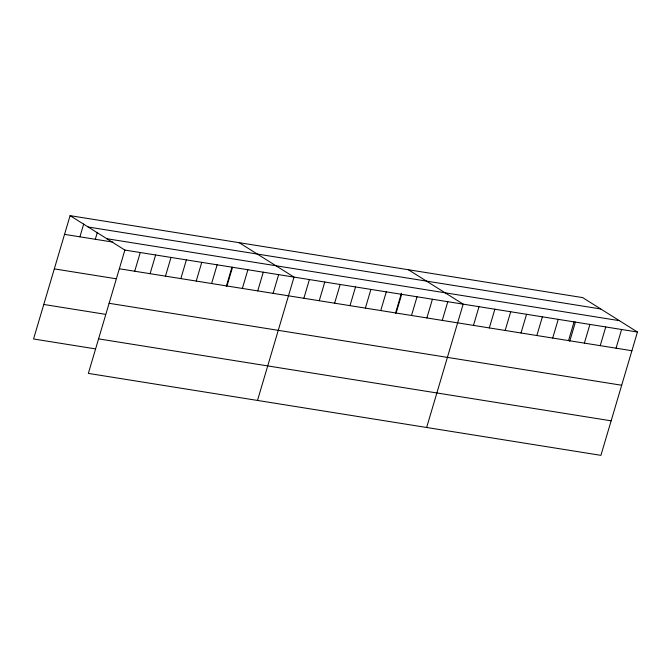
<?xml version="1.0" encoding="UTF-8"?>
<svg xmlns="http://www.w3.org/2000/svg" width="671" height="671" viewBox="0 0 671 671"><rect width="100%" height="100%" fill="white"/><g stroke="black" fill="none" stroke-linecap="round" stroke-linejoin="round"><path stroke-width="1.01" d="M70.086 215.651L124.881 250.065L88.346 373.395L600.914 455.349L637.45 332.019L582.654 297.605L70.086 215.651L33.55 338.981L95.056 348.819M79.916 236.821L83.707 224.022M95.299 239.279L97.337 232.384M134.712 271.227L140.256 252.522M150.086 273.684L155.63 254.98M165.469 276.15L171.013 257.438M180.843 278.608L186.387 259.895M196.217 281.065L201.761 262.353M211.6 283.523L217.144 264.81M226.303 286.341L231.981 267.159M226.974 285.98L232.518 267.268M242.357 288.438L247.893 269.734M257.731 290.895L263.275 272.191M273.105 293.353L278.65 274.649M257.496 400.436L294.024 277.106L239.228 242.701M303.862 298.276L309.406 279.564M319.237 300.734L324.781 282.021M334.619 303.191L340.155 284.479M349.994 305.649L355.538 286.936M365.368 308.106L370.912 289.402M380.751 310.564L386.286 291.86M395.454 313.391L401.417 293.244M396.125 313.03L401.669 294.317M411.499 315.487L417.043 296.775M426.882 317.945L432.418 299.232M442.256 320.402L447.8 301.69M426.639 427.486L463.175 304.148L408.379 269.742M473.474 325.393L479.019 306.681M489.318 327.926L494.863 309.214M505.162 330.459L510.706 311.747M521.006 332.992L526.55 314.28M536.85 335.525L542.394 316.813M552.694 338.058L558.23 319.346M568.538 340.591L574.074 321.879M569.729 341.254L575.408 322.072M584.382 343.124L589.918 324.412M600.218 345.657L605.762 326.945M616.062 348.19L621.606 329.486M88.161 227.008L600.738 308.962M106.798 238.708L619.367 320.663M64.542 234.364L112.72 242.063M124.881 250.065L637.45 332.019M119.337 268.769L631.906 350.723M54.317 268.886L115.823 278.725M109.105 303.3L621.682 385.246M43.774 304.458L105.288 314.296M98.57 338.872L611.147 420.826"/></g></svg>
